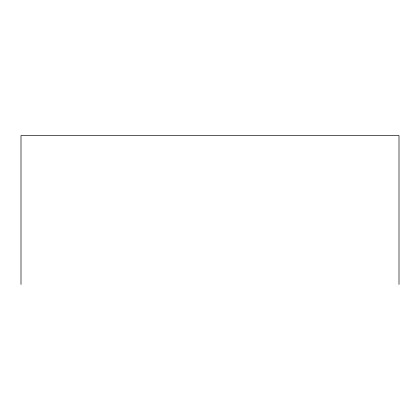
<?xml version="1.0" encoding="UTF-8"?>
<svg xmlns="http://www.w3.org/2000/svg" width="420" height="420" viewBox="0 0 420 420"><rect width="100%" height="100%" fill="white"/><g stroke="black" fill="none" stroke-linecap="round" stroke-linejoin="round"><path stroke-width="0.63" d="M399 284.435L399 135.566L21 135.566L21 284.435"/></g></svg>
